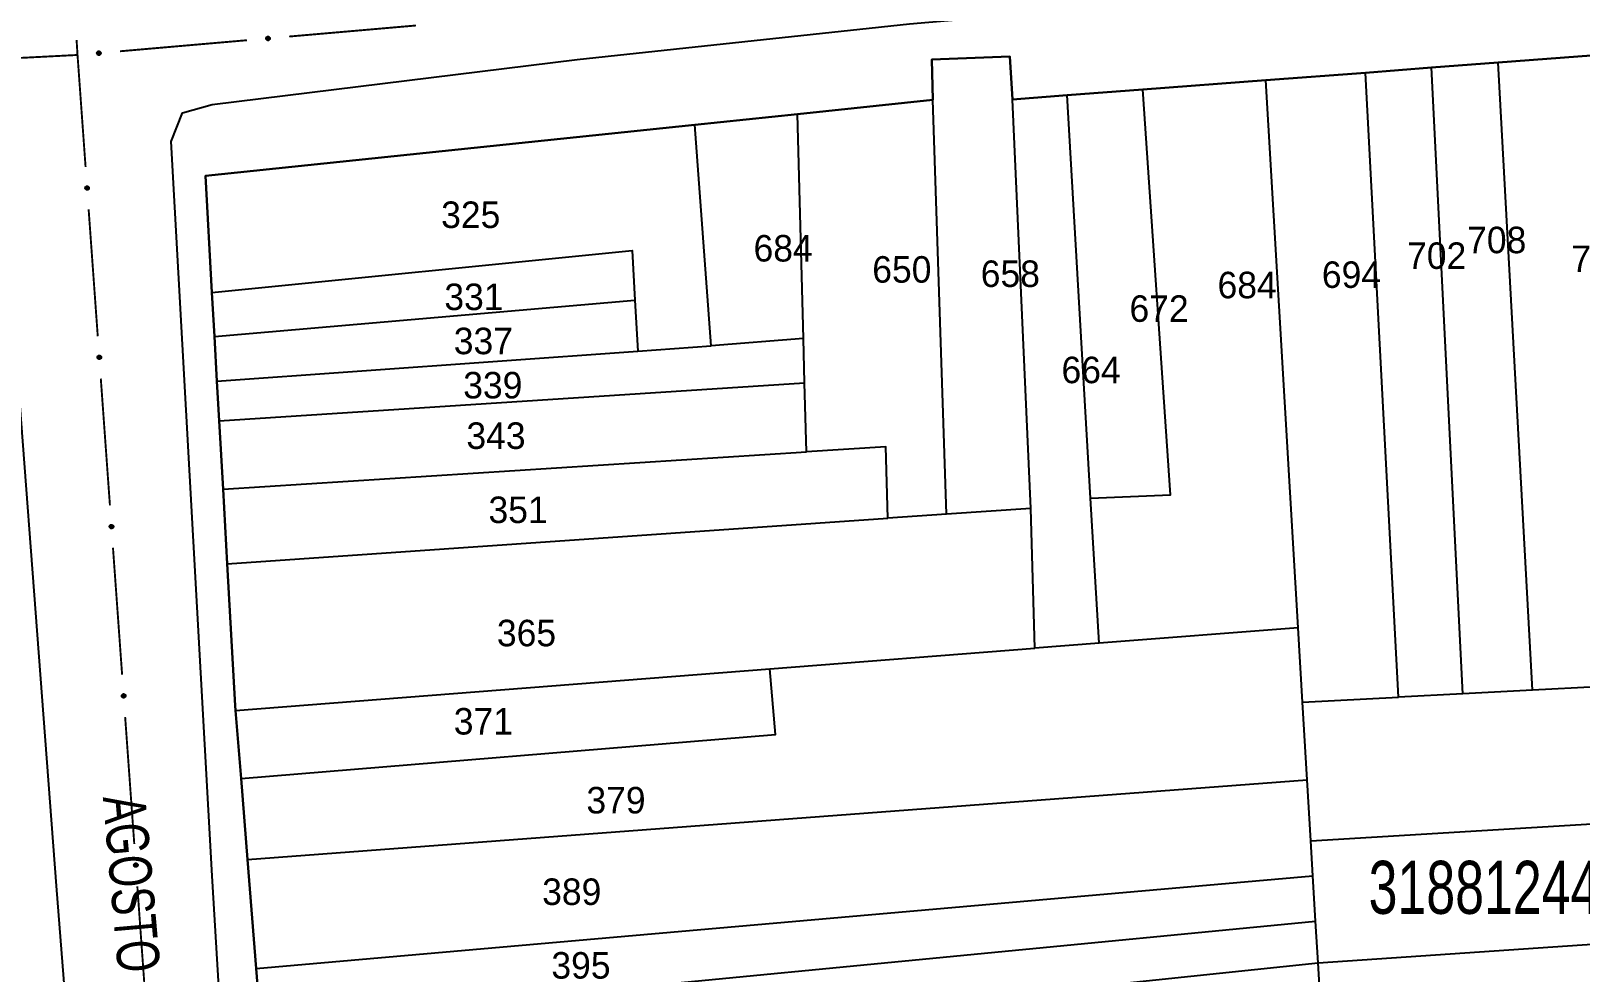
# Model space of a CAD drawing. Extents: x 201053 to 202535, y 4855063 to 4857394.
# Drawn here: x 201845.4 to 201991.5, y 4856616.6 to 4856705.3 of the extents above; entities that cross this region are included whole.
import ezdxf
from ezdxf.enums import TextEntityAlignment as Align

# ---------------------------------------------------------------- set-up
doc = ezdxf.new("R2010")
doc.units = 0
doc.header["$LTSCALE"] = 1.5
doc.header["$MEASUREMENT"] = 0
for name, color, linetype in [('CD_MALHA_LOTES', 7, 'CONTINUOUS'), ('CD_TXT_QUADRA', 2, 'CONTINUOUS'), ('RU-QUADRA', 210, 'CONTINUOUS'), ('SV-EIXO-RUA-PAV', 20, 'CONTINUOUS'), ('SV-RUA-PAVIM', 7, 'CONTINUOUS'), ('SV-TXT-RUA-PAV', 7, 'CONTINUOUS'), ('Th_NmrPort', 7, 'CONTINUOUS')]:
    doc.layers.add(name, color=color, linetype=linetype)
doc.styles.add('ARIAL', font='ARIAL.SHX')

msp = doc.modelspace()

# ---------------------------------------------------------------- linework, layer by layer
at = {"layer": 'CD_MALHA_LOTES', "linetype": 'Continuous', "flags": 128}
for points in [[(201930.39, 4856698.79), (201930.29, 4856702.61), (201937.65, 4856702.9), (201937.89, 4856698.84)], [(201977.39, 4856701.84), (201983.67, 4856702.31)], [(201983.67, 4856702.31), (201995.74, 4856703.23)], [(201986.89, 4856643.14), (201983.67, 4856702.31)], [(201961.75, 4856700.65), (201971.14, 4856701.36)], [(201971.14, 4856701.36), (201977.39, 4856701.84)], [(201974.25, 4856642.49), (201971.14, 4856701.36)], [(201980.33, 4856642.8), (201977.39, 4856701.84)], [(201943.04, 4856699.23), (201950.16, 4856699.77)], [(201945.25, 4856661.24), (201952.78, 4856661.57), (201950.16, 4856699.77)], [(201950.16, 4856699.77), (201961.75, 4856700.65)], [(201964.81, 4856649.02), (201961.75, 4856700.65)], [(201917.64, 4856697.46), (201930.39, 4856698.79)], [(201931.67, 4856659.73), (201930.39, 4856698.79)], [(201937.89, 4856698.84), (201943.04, 4856699.23)], [(201939.62, 4856660.27), (201937.89, 4856698.84)], [(201945.25, 4856661.24), (201943.04, 4856699.23)], [(201861.84, 4856691.63), (201907.94, 4856696.45)], [(201907.94, 4856696.45), (201917.64, 4856697.46)], [(201909.49, 4856675.6), (201907.94, 4856696.45)], [(201918.19, 4856676.29), (201917.64, 4856697.46)], [(201862.45, 4856680.62), (201861.84, 4856691.63)], [(201862.45, 4856680.62), (201902.04, 4856684.6), (201902.3, 4856679.92)], [(201862.69, 4856676.49), (201862.45, 4856680.62)], [(201862.69, 4856676.49), (201902.3, 4856679.92)], [(201902.3, 4856679.92), (201902.57, 4856675.11)], [(201862.92, 4856672.29), (201862.69, 4856676.49)], [(201918.19, 4856676.29), (201909.49, 4856675.6)], [(201918.3, 4856672.13), (201918.19, 4856676.29)], [(201862.92, 4856672.29), (201902.57, 4856675.11)], [(201902.57, 4856675.11), (201909.49, 4856675.6)], [(201863.14, 4856668.52), (201862.92, 4856672.29)], [(201863.14, 4856668.52), (201918.3, 4856672.13)], [(201918.47, 4856665.6), (201918.3, 4856672.13)], [(201863.5, 4856662.08), (201863.14, 4856668.52)], [(201926.13, 4856659.35), (201925.94, 4856666.07), (201918.47, 4856665.6)], [(201863.5, 4856662.08), (201918.47, 4856665.6)], [(201863.89, 4856655.06), (201863.5, 4856662.08)], [(201939.62, 4856660.27), (201931.67, 4856659.73)], [(201939.98, 4856647.09), (201939.62, 4856660.27)], [(201946.05, 4856647.56), (201945.25, 4856661.24)], [(201863.89, 4856655.06), (201926.13, 4856659.35)], [(201931.67, 4856659.73), (201926.13, 4856659.35)], [(201864.68, 4856641.23), (201864.64, 4856641.7), (201863.89, 4856655.06)], [(201964.81, 4856649.02), (201946.05, 4856647.56)], [(201965.22, 4856642.02), (201964.81, 4856649.02)], [(201915.03, 4856645.14), (201939.98, 4856647.09)], [(201946.05, 4856647.56), (201939.98, 4856647.09)], [(201864.68, 4856641.23), (201915.03, 4856645.14)], [(201865.19, 4856634.81), (201915.55, 4856638.97), (201915.03, 4856645.14)], [(201965.22, 4856642.02), (201974.25, 4856642.49)], [(201980.33, 4856642.8), (201974.25, 4856642.49)], [(201986.89, 4856643.14), (201980.33, 4856642.8)], [(201999.03, 4856643.77), (201986.89, 4856643.14)], [(201865.19, 4856634.81), (201864.68, 4856641.23)], [(201965.66, 4856634.7), (201965.22, 4856642.02)], [(201865.8, 4856627.18), (201865.19, 4856634.81)], [(201865.8, 4856627.18), (201965.66, 4856634.7)], [(201966, 4856628.92), (201965.66, 4856634.7)], [(201966, 4856628.92), (202065.31, 4856634.95)], [(201966.2, 4856625.62), (201966, 4856628.92)], [(201866.62, 4856616.9), (201865.8, 4856627.18)], [(201866.62, 4856616.9), (201966.2, 4856625.62)], [(201966.45, 4856621.37), (201966.2, 4856625.62)], [(201966.68, 4856617.42), (202065.74, 4856624.2)], [(201867.03, 4856611.73), (201966.45, 4856621.37)], [(201966.68, 4856617.42), (201966.45, 4856621.37)], [(201867.03, 4856611.73), (201866.62, 4856616.9)], [(201867.41, 4856607.04), (201966.68, 4856617.42)], [(201967.35, 4856606.15), (201966.68, 4856617.42)]]:
    msp.add_lwpolyline(points, dxfattribs=at)
at = {"layer": 'RU-QUADRA', "linetype": 'Continuous', "flags": 128}
msp.add_lwpolyline([(201995.74, 4856703.23), (201983.67, 4856702.31), (201977.39, 4856701.84), (201971.14, 4856701.36), (201961.75, 4856700.65), (201950.16, 4856699.77), (201943.04, 4856699.23), (201937.89, 4856698.84), (201937.65, 4856702.9), (201930.29, 4856702.61), (201930.39, 4856698.79), (201917.64, 4856697.46), (201907.94, 4856696.45), (201861.84, 4856691.63), (201862.45, 4856680.62), (201862.69, 4856676.49), (201862.92, 4856672.29), (201863.14, 4856668.52), (201863.5, 4856662.08), (201863.89, 4856655.06), (201864.64, 4856641.7), (201864.68, 4856641.23), (201865.19, 4856634.81), (201865.8, 4856627.18), (201866.62, 4856616.9), (201867.03, 4856611.73)], dxfattribs=at)
at = {"layer": 'SV-EIXO-RUA-PAV', "const_width": 0.18}
for points in [[(201869.724278, 4856704.767619), (201881.678992, 4856705.809158)], [(201849.691717, 4856704.442432), (201849.754099, 4856703.444379)], [(201853.784658, 4856703.378901), (201865.739373, 4856704.42044)], [(201837.815708, 4856702.413375), (201848.801128, 4856702.979552)], [(201848.801128, 4856702.979552), (201849.78, 4856703.03)], [(201849.754099, 4856703.444379), (201849.78, 4856703.03)], [(201849.78, 4856703.03), (201849.799754, 4856703.031721)], [(201849.78, 4856703.03), (201850.539212, 4856692.472451)], [(201850.826118, 4856688.482754), (201851.686837, 4856676.513662)], [(201851.973743, 4856672.523964), (201852.834462, 4856660.554872)], [(201853.121368, 4856656.565175), (201853.982087, 4856644.596083)], [(201854.268993, 4856640.606386), (201855.129712, 4856628.637294)], [(201855.416618, 4856624.647596), (201856.277337, 4856612.678504)]]:
    msp.add_lwpolyline(points, dxfattribs=at)
at = {"layer": 'SV-EIXO-RUA-PAV'}
for points in [[(201867.579133, 4856704.691224), (201867.61005, 4856704.72912), (201867.644371, 4856704.755368), (201867.679298, 4856704.769021), (201867.713308, 4856704.773038), (201867.748564, 4856704.773229), (201867.784153, 4856704.765579), (201867.821771, 4856704.748339), (201867.860004, 4856704.717591), (201867.884582, 4856704.680665), (201867.899799, 4856704.64714), (201867.90603, 4856704.611917), (201867.905641, 4856704.577664), (201867.896472, 4856704.54096), (201867.878629, 4856704.503008), (201867.846781, 4856704.465312), (201867.812956, 4856704.43981), (201867.778827, 4856704.427491), (201867.743377, 4856704.421451), (201867.707381, 4856704.421688), (201867.67249, 4856704.429399), (201867.634311, 4856704.447433), (201867.597521, 4856704.47936), (201867.5717, 4856704.512805), (201867.558906, 4856704.546753), (201867.553745, 4856704.581787), (201867.553124, 4856704.617147), (201867.559324, 4856704.653241), (201867.579133, 4856704.691224)], [(201851.639513, 4856703.302505), (201851.670431, 4856703.340402), (201851.704752, 4856703.36665), (201851.739679, 4856703.380303), (201851.773689, 4856703.38432), (201851.808945, 4856703.38451), (201851.844533, 4856703.37686), (201851.882152, 4856703.359621), (201851.920385, 4856703.328873), (201851.944962, 4856703.291947), (201851.96018, 4856703.258421), (201851.96641, 4856703.223199), (201851.966022, 4856703.188946), (201851.956853, 4856703.152242), (201851.93901, 4856703.11429), (201851.907161, 4856703.076593), (201851.873337, 4856703.051091), (201851.839208, 4856703.038772), (201851.803758, 4856703.032733), (201851.767762, 4856703.032969), (201851.732871, 4856703.04068), (201851.694691, 4856703.058714), (201851.657901, 4856703.090642), (201851.632081, 4856703.124087), (201851.619286, 4856703.158034), (201851.614126, 4856703.193069), (201851.613505, 4856703.228428), (201851.619705, 4856703.264523), (201851.639513, 4856703.302505)], [(201850.782157, 4856690.628809), (201850.819581, 4856690.597322), (201850.845308, 4856690.562608), (201850.858431, 4856690.527478), (201850.861934, 4856690.493412), (201850.861591, 4856690.458157), (201850.853404, 4856690.422688), (201850.835598, 4856690.385335), (201850.804276, 4856690.347571), (201850.766982, 4856690.323554), (201850.73323, 4856690.308845), (201850.697918, 4856690.303148), (201850.663675, 4856690.304054), (201850.627113, 4856690.313776), (201850.589435, 4856690.332191), (201850.552225, 4856690.364606), (201850.527237, 4856690.398812), (201850.515435, 4856690.433124), (201850.509932, 4856690.46866), (201850.510713, 4856690.504649), (201850.51895, 4856690.539419), (201850.537559, 4856690.577322), (201850.570039, 4856690.613625), (201850.603871, 4856690.638937), (201850.638008, 4856690.651217), (201850.673116, 4856690.655847), (201850.708481, 4856690.655934), (201850.744478, 4856690.649188), (201850.782157, 4856690.628809)], [(201851.929781, 4856674.670019), (201851.967206, 4856674.638532), (201851.992932, 4856674.603818), (201852.006056, 4856674.568689), (201852.009558, 4856674.534623), (201852.009216, 4856674.499367), (201852.001029, 4856674.463899), (201851.983223, 4856674.426545), (201851.951901, 4856674.388781), (201851.914607, 4856674.364765), (201851.880855, 4856674.350056), (201851.845543, 4856674.344358), (201851.8113, 4856674.345264), (201851.774738, 4856674.354987), (201851.73706, 4856674.373402), (201851.69985, 4856674.405816), (201851.674862, 4856674.440022), (201851.66306, 4856674.474334), (201851.657557, 4856674.509871), (201851.658338, 4856674.54586), (201851.666575, 4856674.58063), (201851.685184, 4856674.618532), (201851.717664, 4856674.654836), (201851.751496, 4856674.680147), (201851.785633, 4856674.692428), (201851.820741, 4856674.697058), (201851.856106, 4856674.697145), (201851.892103, 4856674.690399), (201851.929781, 4856674.670019)], [(201853.077406, 4856658.71123), (201853.114831, 4856658.679743), (201853.140557, 4856658.645029), (201853.153681, 4856658.6099), (201853.157183, 4856658.575833), (201853.156841, 4856658.540578), (201853.148654, 4856658.505109), (201853.130848, 4856658.467756), (201853.099526, 4856658.429992), (201853.062232, 4856658.405975), (201853.02848, 4856658.391266), (201852.993168, 4856658.385569), (201852.958925, 4856658.386475), (201852.922363, 4856658.396198), (201852.884685, 4856658.414613), (201852.847474, 4856658.447027), (201852.822487, 4856658.481233), (201852.810685, 4856658.515545), (201852.805182, 4856658.551082), (201852.805963, 4856658.58707), (201852.8142, 4856658.621841), (201852.832809, 4856658.659743), (201852.865289, 4856658.696046), (201852.899121, 4856658.721358), (201852.933258, 4856658.733638), (201852.968366, 4856658.738268), (201853.003731, 4856658.738355), (201853.039728, 4856658.73161), (201853.077406, 4856658.71123)], [(201854.225031, 4856642.752441), (201854.262456, 4856642.720954), (201854.288182, 4856642.68624), (201854.301306, 4856642.65111), (201854.304808, 4856642.617044), (201854.304466, 4856642.581789), (201854.296279, 4856642.54632), (201854.278472, 4856642.508967), (201854.24715, 4856642.471203), (201854.209857, 4856642.447186), (201854.176105, 4856642.432477), (201854.140793, 4856642.42678), (201854.10655, 4856642.427686), (201854.069988, 4856642.437408), (201854.03231, 4856642.455823), (201853.995099, 4856642.488238), (201853.970112, 4856642.522444), (201853.95831, 4856642.556756), (201853.952807, 4856642.592292), (201853.953588, 4856642.628281), (201853.961825, 4856642.663051), (201853.980434, 4856642.700954), (201854.012914, 4856642.737257), (201854.046746, 4856642.762569), (201854.080883, 4856642.774849), (201854.115991, 4856642.779479), (201854.151356, 4856642.779566), (201854.187352, 4856642.77282), (201854.225031, 4856642.752441)], [(201855.372656, 4856626.793651), (201855.410081, 4856626.762164), (201855.435807, 4856626.72745), (201855.448931, 4856626.692321), (201855.452433, 4856626.658255), (201855.452091, 4856626.622999), (201855.443904, 4856626.587531), (201855.426097, 4856626.550177), (201855.394775, 4856626.512413), (201855.357482, 4856626.488397), (201855.32373, 4856626.473688), (201855.288418, 4856626.46799), (201855.254175, 4856626.468896), (201855.217613, 4856626.478619), (201855.179935, 4856626.497034), (201855.142724, 4856626.529448), (201855.117737, 4856626.563654), (201855.105935, 4856626.597966), (201855.100432, 4856626.633503), (201855.101213, 4856626.669492), (201855.10945, 4856626.704262), (201855.128059, 4856626.742164), (201855.160539, 4856626.778468), (201855.194371, 4856626.803779), (201855.228508, 4856626.81606), (201855.263616, 4856626.82069), (201855.298981, 4856626.820777), (201855.334977, 4856626.814031), (201855.372656, 4856626.793651)]]:
    msp.add_lwpolyline(points, close=True, dxfattribs=at)
for points in [[(201867.553124, 4856704.617147), (201867.884582, 4856704.680665)], [(201867.553745, 4856704.581787), (201867.899799, 4856704.64714)], [(201867.557113, 4856704.600887), (201867.88708, 4856704.665247)], [(201867.558906, 4856704.546753), (201867.90603, 4856704.611917)], [(201867.558951, 4856704.564066), (201867.901389, 4856704.626773)], [(201867.559324, 4856704.653241), (201867.860004, 4856704.717591)], [(201867.560949, 4856704.635464), (201867.867688, 4856704.69917)], [(201867.568827, 4856704.529314), (201867.902872, 4856704.594029)], [(201867.570222, 4856704.670514), (201867.83754, 4856704.730785)], [(201867.5717, 4856704.512805), (201867.905641, 4856704.577664)], [(201867.579133, 4856704.691224), (201867.821771, 4856704.748339)], [(201867.586859, 4856704.495273), (201867.896436, 4856704.557857)], [(201867.596812, 4856704.711182), (201867.795631, 4856704.755897)], [(201867.597521, 4856704.47936), (201867.896472, 4856704.54096)], [(201867.61005, 4856704.72912), (201867.784153, 4856704.765579)], [(201867.619608, 4856704.465254), (201867.884562, 4856704.52121)], [(201867.62955, 4856704.744167), (201867.757625, 4856704.767653)], [(201867.634311, 4856704.447433), (201867.878629, 4856704.503008)], [(201867.644371, 4856704.755368), (201867.748564, 4856704.773229)], [(201867.65868, 4856704.441264), (201867.855016, 4856704.483024)], [(201867.67249, 4856704.429399), (201867.846781, 4856704.465312)], [(201867.694204, 4856704.426553), (201867.823519, 4856704.451516)], [(201867.707381, 4856704.421688), (201867.812956, 4856704.43981)], [(201851.613505, 4856703.228428), (201851.944962, 4856703.291947)], [(201851.614126, 4856703.193069), (201851.96018, 4856703.258421)], [(201851.617493, 4856703.212169), (201851.947461, 4856703.276529)], [(201851.619286, 4856703.158034), (201851.96641, 4856703.223199)], [(201851.619332, 4856703.175347), (201851.96177, 4856703.238054)], [(201851.619705, 4856703.264523), (201851.920385, 4856703.328873)], [(201851.621329, 4856703.246745), (201851.928069, 4856703.310451)], [(201851.629208, 4856703.140596), (201851.963253, 4856703.205311)], [(201851.630603, 4856703.281795), (201851.89792, 4856703.342067)], [(201851.632081, 4856703.124087), (201851.966022, 4856703.188946)], [(201851.639513, 4856703.302505), (201851.882152, 4856703.359621)], [(201851.64724, 4856703.106555), (201851.956817, 4856703.169138)], [(201851.657193, 4856703.322463), (201851.856012, 4856703.367179)], [(201851.657901, 4856703.090642), (201851.956853, 4856703.152242)], [(201851.670431, 4856703.340402), (201851.844533, 4856703.37686)], [(201851.679989, 4856703.076535), (201851.944943, 4856703.132492)], [(201851.689931, 4856703.355449), (201851.818006, 4856703.378934)], [(201851.694691, 4856703.058714), (201851.93901, 4856703.11429)], [(201851.704752, 4856703.36665), (201851.808945, 4856703.38451)], [(201851.719061, 4856703.052546), (201851.915397, 4856703.094306)], [(201851.732871, 4856703.04068), (201851.907161, 4856703.076593)], [(201851.754585, 4856703.037835), (201851.8839, 4856703.062798)], [(201851.767762, 4856703.032969), (201851.873337, 4856703.051091)], [(201850.537559, 4856690.577322), (201850.589435, 4856690.332191)], [(201850.555601, 4856690.591753), (201850.607546, 4856690.325984)], [(201850.570039, 4856690.613625), (201850.627113, 4856690.313776)], [(201850.586112, 4856690.624044), (201850.644008, 4856690.313557)], [(201850.603871, 4856690.638937), (201850.663675, 4856690.304054)], [(201850.620421, 4856690.64156), (201850.68008, 4856690.306575)], [(201850.638008, 4856690.651217), (201850.697918, 4856690.303148)], [(201850.655318, 4856690.65091), (201850.712842, 4856690.307563)], [(201850.673116, 4856690.655847), (201850.73323, 4856690.308845)], [(201850.692163, 4856690.652191), (201850.751528, 4856690.321289)], [(201850.708481, 4856690.655934), (201850.766982, 4856690.323554)], [(201850.726678, 4856690.647833), (201850.78574, 4856690.340166)], [(201850.744478, 4856690.649188), (201850.804276, 4856690.347571)], [(201850.761584, 4856690.638031), (201850.817808, 4856690.369833)], [(201850.782157, 4856690.628809), (201850.835598, 4856690.385335)], [(201850.801845, 4856690.610829), (201850.84355, 4856690.411357)], [(201850.819581, 4856690.597322), (201850.853404, 4856690.422688)], [(201850.834332, 4856690.577596), (201850.855879, 4856690.449181)], [(201850.510713, 4856690.504649), (201850.527237, 4856690.398812)], [(201850.515777, 4856690.517751), (201850.538783, 4856690.388073)], [(201850.51895, 4856690.539419), (201850.552225, 4856690.364606)], [(201850.531023, 4856690.553049), (201850.569811, 4856690.356103)], [(201850.845308, 4856690.562608), (201850.861591, 4856690.458157)], [(201851.658338, 4856674.54586), (201851.674862, 4856674.440022)], [(201851.663402, 4856674.558962), (201851.686407, 4856674.429284)], [(201851.666575, 4856674.58063), (201851.69985, 4856674.405816)], [(201851.678648, 4856674.594259), (201851.717435, 4856674.397314)], [(201851.685184, 4856674.618532), (201851.73706, 4856674.373402)], [(201851.703226, 4856674.632964), (201851.755171, 4856674.367194)], [(201851.717664, 4856674.654836), (201851.774738, 4856674.354987)], [(201851.733737, 4856674.665255), (201851.791633, 4856674.354768)], [(201851.751496, 4856674.680147), (201851.8113, 4856674.345264)], [(201851.768046, 4856674.682771), (201851.827705, 4856674.347786)], [(201851.785633, 4856674.692428), (201851.845543, 4856674.344358)], [(201851.802943, 4856674.692121), (201851.860467, 4856674.348773)], [(201851.820741, 4856674.697058), (201851.880855, 4856674.350056)], [(201851.839788, 4856674.693402), (201851.899153, 4856674.3625)], [(201851.856106, 4856674.697145), (201851.914607, 4856674.364765)], [(201851.874303, 4856674.689044), (201851.933365, 4856674.381377)], [(201851.892103, 4856674.690399), (201851.951901, 4856674.388781)], [(201851.909209, 4856674.679242), (201851.965432, 4856674.411044)], [(201851.929781, 4856674.670019), (201851.983223, 4856674.426545)], [(201851.94947, 4856674.65204), (201851.991175, 4856674.452568)], [(201851.967206, 4856674.638532), (201852.001029, 4856674.463899)], [(201851.981957, 4856674.618807), (201852.003504, 4856674.490392)], [(201851.992932, 4856674.603818), (201852.009216, 4856674.499367)], [(201852.805963, 4856658.58707), (201852.822487, 4856658.481233)], [(201852.811027, 4856658.600172), (201852.834032, 4856658.470494)], [(201852.8142, 4856658.621841), (201852.847474, 4856658.447027)], [(201852.826273, 4856658.63547), (201852.86506, 4856658.438524)], [(201852.832809, 4856658.659743), (201852.884685, 4856658.414613)], [(201852.85085, 4856658.674175), (201852.902796, 4856658.408405)], [(201852.865289, 4856658.696046), (201852.922363, 4856658.396198)], [(201852.881361, 4856658.706466), (201852.939258, 4856658.395979)], [(201852.899121, 4856658.721358), (201852.958925, 4856658.386475)], [(201852.915671, 4856658.723981), (201852.97533, 4856658.388996)], [(201852.933258, 4856658.733638), (201852.993168, 4856658.385569)], [(201852.950568, 4856658.733331), (201853.008092, 4856658.389984)], [(201852.968366, 4856658.738268), (201853.02848, 4856658.391266)], [(201852.987413, 4856658.734613), (201853.046778, 4856658.403711)], [(201853.003731, 4856658.738355), (201853.062232, 4856658.405975)], [(201853.021928, 4856658.730255), (201853.08099, 4856658.422587)], [(201853.039728, 4856658.73161), (201853.099526, 4856658.429992)], [(201853.056834, 4856658.720452), (201853.113057, 4856658.452254)], [(201853.077406, 4856658.71123), (201853.130848, 4856658.467756)], [(201853.097095, 4856658.693251), (201853.1388, 4856658.493779)], [(201853.114831, 4856658.679743), (201853.148654, 4856658.505109)], [(201853.129582, 4856658.660018), (201853.151129, 4856658.531603)], [(201853.140557, 4856658.645029), (201853.156841, 4856658.540578)], [(201853.953588, 4856642.628281), (201853.970112, 4856642.522444)], [(201853.958651, 4856642.641383), (201853.981657, 4856642.511705)], [(201853.961825, 4856642.663051), (201853.995099, 4856642.488238)], [(201853.973898, 4856642.676681), (201854.012685, 4856642.479735)], [(201853.980434, 4856642.700954), (201854.03231, 4856642.455823)], [(201853.998475, 4856642.715385), (201854.05042, 4856642.449616)], [(201854.012914, 4856642.737257), (201854.069988, 4856642.437408)], [(201854.028986, 4856642.747676), (201854.086883, 4856642.437189)], [(201854.046746, 4856642.762569), (201854.10655, 4856642.427686)], [(201854.063296, 4856642.765192), (201854.122955, 4856642.430207)], [(201854.080883, 4856642.774849), (201854.140793, 4856642.42678)], [(201854.098193, 4856642.774542), (201854.155717, 4856642.431195)], [(201854.115991, 4856642.779479), (201854.176105, 4856642.432477)], [(201854.135038, 4856642.775823), (201854.194403, 4856642.444921)], [(201854.151356, 4856642.779566), (201854.209857, 4856642.447186)], [(201854.169552, 4856642.771465), (201854.228615, 4856642.463798)], [(201854.187352, 4856642.77282), (201854.24715, 4856642.471203)], [(201854.204458, 4856642.761663), (201854.260682, 4856642.493465)], [(201854.225031, 4856642.752441), (201854.278472, 4856642.508967)], [(201854.24472, 4856642.734461), (201854.286425, 4856642.534989)], [(201854.262456, 4856642.720954), (201854.296279, 4856642.54632)], [(201854.277207, 4856642.701228), (201854.298754, 4856642.572813)], [(201854.288182, 4856642.68624), (201854.304466, 4856642.581789)], [(201855.101213, 4856626.669492), (201855.117737, 4856626.563654)], [(201855.106276, 4856626.682594), (201855.129282, 4856626.552916)], [(201855.10945, 4856626.704262), (201855.142724, 4856626.529448)], [(201855.121523, 4856626.717891), (201855.16031, 4856626.520946)], [(201855.128059, 4856626.742164), (201855.179935, 4856626.497034)], [(201855.1461, 4856626.756596), (201855.198045, 4856626.490826)], [(201855.160539, 4856626.778468), (201855.217613, 4856626.478619)], [(201855.176611, 4856626.788887), (201855.234508, 4856626.4784)], [(201855.194371, 4856626.803779), (201855.254175, 4856626.468896)], [(201855.210921, 4856626.806403), (201855.270579, 4856626.471418)], [(201855.228508, 4856626.81606), (201855.288418, 4856626.46799)], [(201855.245818, 4856626.815753), (201855.303342, 4856626.472405)], [(201855.263616, 4856626.82069), (201855.32373, 4856626.473688)], [(201855.282663, 4856626.817034), (201855.342028, 4856626.486132)], [(201855.298981, 4856626.820777), (201855.357482, 4856626.488397)], [(201855.317177, 4856626.812676), (201855.37624, 4856626.505009)], [(201855.334977, 4856626.814031), (201855.394775, 4856626.512413)], [(201855.352083, 4856626.802874), (201855.408307, 4856626.534676)], [(201855.372656, 4856626.793651), (201855.426097, 4856626.550177)], [(201855.392345, 4856626.775672), (201855.43405, 4856626.5762)], [(201855.410081, 4856626.762164), (201855.443904, 4856626.587531)], [(201855.424832, 4856626.742439), (201855.446379, 4856626.614024)], [(201855.435807, 4856626.72745), (201855.452091, 4856626.622999)]]:
    msp.add_lwpolyline(points, dxfattribs=at)
at = {"layer": 'SV-RUA-PAVIM', "linetype": 'Continuous'}
for points in [[(201867.62, 4856539.92, 8.66), (201862.46, 4856625.63, 8.66), (201858.61, 4856694.88, 6), (201859.66, 4856697.57, 6), (201862.47, 4856698.35, 5.82), (201896.86, 4856702.6, 4.06), (201928.19, 4856705.98, 4.5), (201976.65, 4856710.18, 5.35), (201994.97, 4856711.49, 5.35), (202016.42, 4856713.06, 6.15), (202065.66, 4856715.17, 6.78), (202067.25, 4856714.07, 6.83), (202068.08, 4856710.83, 7.25), (202068.44, 4856701.58, 7.25), (202069.47, 4856674.07, 9.71), (202070.55, 4856657.97, 9.71), (202072.88, 4856624.13, 10.87), (202075.03, 4856586.28, 11.86)], [(201632.7, 4856685.43, 3.77), (201631.6, 4856684.16, 3.77), (201631.4, 4856682.58, 3.77), (201634.19, 4856641.27, 5.27), (201637.89, 4856585.33, 5.27), (201641.03, 4856532.31, 5.27), (201643.45, 4856492.71, 5.27), (201643.99, 4856484.36, 9.99), (201645.94, 4856479.67, 10.21), (201649.1, 4856478.52, 10.21), (201853.16, 4856491.83, 11.12), (201854.99, 4856492.61, 11.12), (201856.37, 4856493.96, 11.12), (201857.26, 4856495.75, 11.12), (201857.75, 4856497.51, 11.12), (201854.54, 4856539.06, 11.12), (201847.81, 4856624.7, 8.76), (201842.56, 4856694.02, 5.84), (201841.78, 4856696.1, 5.84), (201840.31, 4856697.38, 5.84), (201837.85, 4856697.48, 5.84)]]:
    msp.add_polyline3d(points, dxfattribs=at)

# ---------------------------------------------------------------- texts
at = {"layer": 'CD_TXT_QUADRA', "style": 'ARIAL', "width": 0.7}
msp.add_text('318812449', height=5, dxfattribs=at).set_placement((201971.45, 4856622.05))
at = {"layer": 'SV-TXT-RUA-PAV', "style": 'ARIAL', "width": 0.7}
msp.add_text('AGOSTO', height=4, rotation=275, dxfattribs=at).set_placement((201852.16, 4856633.05))
at = {"layer": 'Th_NmrPort', "color": 1}
for s, p in [('325', (201884.047047, 4856687.967045)), ('708', (201980.73344, 4856685.587437)), ('684', (201913.485971, 4856684.80484)), ('702', (201975.07344, 4856684.107437)), ('720', (201990.55344, 4856683.807437)), ('650', (201924.672248, 4856682.811441)), ('658', (201934.895971, 4856682.40484)), ('694', (201967.04344, 4856682.317437)), ('684', (201957.212275, 4856681.340478)), ('331', (201884.347047, 4856680.227045)), ('672', (201948.91344, 4856679.117437)), ('337', (201885.237047, 4856676.067045)), ('664', (201942.506276, 4856673.332343)), ('339', (201886.127047, 4856671.897045)), ('343', (201886.427047, 4856667.137045)), ('351', (201888.507047, 4856660.147045)), ('365', (201889.300786, 4856648.527748)), ('371', (201885.237047, 4856640.207045)), ('379', (201897.737047, 4856632.767045)), ('389', (201893.567047, 4856624.137045)), ('395', (201894.434146, 4856617.193061))]:
    msp.add_text(s, height=2.5, dxfattribs=at).set_placement(p, align=Align.MIDDLE_LEFT)

doc.saveas('drawing.dxf')
